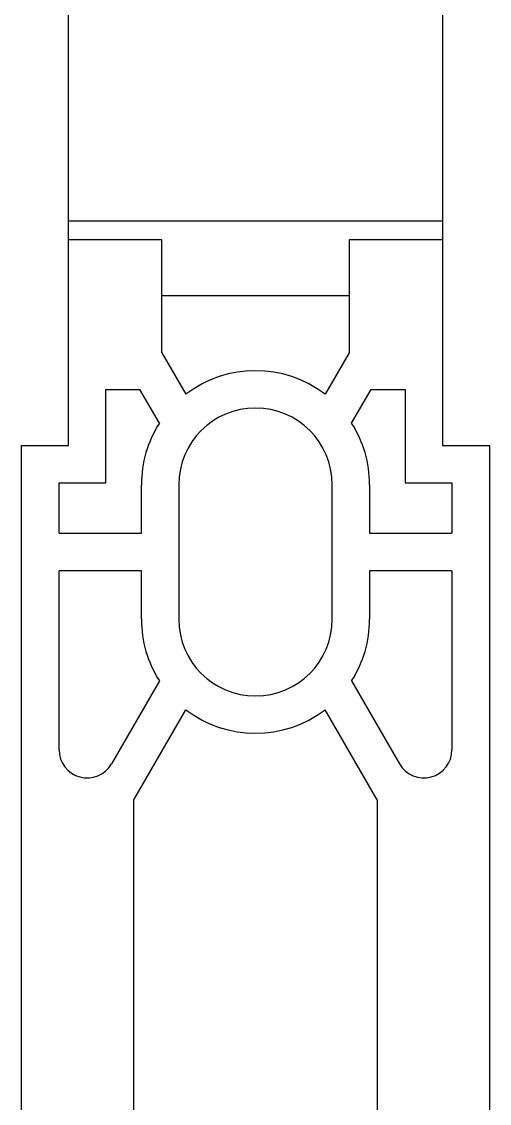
# Model space of a CAD drawing. Header units: millimetres. Extents: x 441156 to 441876, y 4514765 to 4515211.
# Drawn here: x 441489.929 to 441490.054, y 4514936.7356 to 4514937.0249 of the extents above; entities that cross this region are included whole.
import ezdxf

# ---------------------------------------------------------------- set-up
doc = ezdxf.new("R2010")
doc.units = ezdxf.units.MM
doc.layers.add('Staffa', color=8, linetype='Continuous')

msp = doc.modelspace()

# ---------------------------------------------------------------- linework, layer by layer
at = {"layer": 'Staffa', "color": 254, "linetype": 'Continuous'}
for p, q in [((441489.9415003174, 4514936.971562224), (441489.9415003174, 4514937.115295873)), ((441490.0415003175, 4514937.115295873), (441490.0415003175, 4514936.971562224)), ((441490.0415003175, 4514936.971562224), (441489.9415003174, 4514936.971562224)), ((441489.9415003174, 4514936.966562225), (441489.9415003174, 4514936.971562224)), ((441490.0415003175, 4514936.971562224), (441490.0415003175, 4514936.966562225)), ((441489.9665003174, 4514936.966562225), (441489.9415003174, 4514936.966562225)), ((441489.9415003174, 4514936.911562225), (441489.9415003174, 4514936.966562225)), ((441489.9665003174, 4514936.936363495), (441489.9665003174, 4514936.966562225)), ((441490.0415003175, 4514936.966562225), (441490.0165003174, 4514936.966562225)), ((441490.0165003174, 4514936.966562225), (441490.0165003174, 4514936.936363495)), ((441490.0415003175, 4514936.966562225), (441490.0415003175, 4514936.911562225)), ((441490.0165003174, 4514936.951562225), (441489.9665003174, 4514936.951562225)), ((441489.9665003174, 4514936.936363495), (441489.9729179322, 4514936.92524786)), ((441490.0165003174, 4514936.936363495), (441490.0100827027, 4514936.92524786)), ((441489.9515003174, 4514936.926562225), (441489.960612078, 4514936.926562225)), ((441489.9515003174, 4514936.901562225), (441489.9515003174, 4514936.926562225)), ((441489.9658274379, 4514936.917528956), (441489.960612078, 4514936.926562225)), ((441490.017173197, 4514936.917528956), (441490.0223885569, 4514936.926562225)), ((441490.0223885569, 4514936.926562225), (441490.0315003174, 4514936.926562225)), ((441490.0315003174, 4514936.926562225), (441490.0315003174, 4514936.901562225)), ((441489.9290003174, 4514936.516562224), (441489.9290003174, 4514936.911562225)), ((441489.9290003174, 4514936.911562225), (441489.9415003174, 4514936.911562225)), ((441490.0415003175, 4514936.911562225), (441490.0540003174, 4514936.911562225)), ((441490.0540003174, 4514936.911562225), (441490.0540003174, 4514936.516562224)), ((441489.9390003174, 4514936.901562225), (441489.9515003174, 4514936.901562225)), ((441489.9390003174, 4514936.888062225), (441489.9390003174, 4514936.901562225)), ((441490.0315003174, 4514936.901562225), (441490.0440003175, 4514936.901562225)), ((441490.0440003175, 4514936.901562225), (441490.0440003175, 4514936.888062225)), ((441489.9610003174, 4514936.888062225), (441489.9610003174, 4514936.901062225)), ((441489.9710003174, 4514936.901062225), (441489.9710003174, 4514936.865062225)), ((441490.0120003175, 4514936.865062225), (441490.0120003175, 4514936.901062225)), ((441490.0220003175, 4514936.901062225), (441490.0220003175, 4514936.888062225)), ((441489.9390003174, 4514936.888062225), (441489.9610003174, 4514936.888062225)), ((441490.0220003175, 4514936.888062225), (441490.0440003175, 4514936.888062225)), ((441489.9390003174, 4514936.830119939), (441489.9390003174, 4514936.878062225)), ((441489.9610003174, 4514936.878062225), (441489.9390003174, 4514936.878062225)), ((441489.9610003174, 4514936.865062225), (441489.9610003174, 4514936.878062225)), ((441490.0440003175, 4514936.878062225), (441490.0220003175, 4514936.878062225)), ((441490.0220003175, 4514936.878062225), (441490.0220003175, 4514936.865062225)), ((441490.0440003175, 4514936.878062225), (441490.0440003175, 4514936.830119939)), ((441489.9658274379, 4514936.848595493), (441489.952995508, 4514936.826369938)), ((441490.017173197, 4514936.848595493), (441490.0300051269, 4514936.826369938)), ((441489.9590003174, 4514936.816770573), (441489.9729179322, 4514936.84087659)), ((441490.0240003174, 4514936.816770573), (441490.0100827027, 4514936.84087659)), ((441489.9590003174, 4514936.654353876), (441489.9590003174, 4514936.816770573)), ((441490.0240003174, 4514936.816770573), (441490.0240003174, 4514936.654353876))]:
    msp.add_line(p, q, dxfattribs=at)
for centre, radius, start, end in [((441489.9915003174, 4514936.901062225), 0.03049999999999997, 52.46409067102883, 127.5359093289712), ((441489.9915003174, 4514936.901062225), 0.02049999999999997, 0, 180), ((441489.9915003174, 4514936.901062225), 0.03049999999999997, 147.3236553671458, 180), ((441489.9915003174, 4514936.901062225), 0.03049999999999997, 0, 32.67634463285425), ((441489.9915003174, 4514936.865062225), 0.03049999999999997, 180, 212.6763446328542), ((441489.9915003174, 4514936.865062225), 0.02049999999999997, 180, 0), ((441489.9915003174, 4514936.865062225), 0.03049999999999997, 327.3236553671457, 0), ((441489.9915003174, 4514936.865062225), 0.03049999999999997, 232.4640906710283, 307.5359093289711), ((441489.9465003174, 4514936.830119939), 0.007500000000000284, 180, 329.9999999999379), ((441490.0365003175, 4514936.830119939), 0.007500000000000284, 210.000000000062, 0)]:
    msp.add_arc(centre, radius, start, end, dxfattribs=at)

doc.saveas('drawing.dxf')
